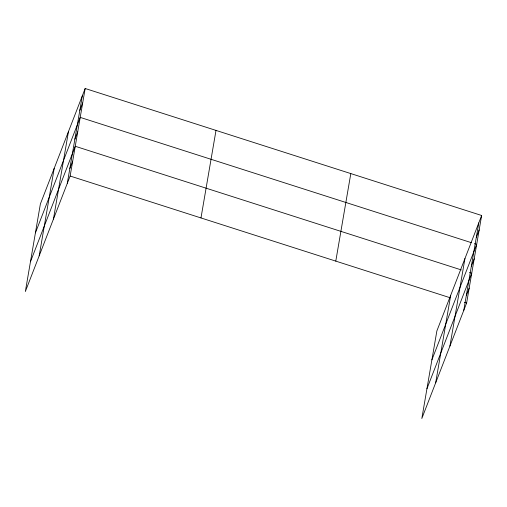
<?xml version="1.0" encoding="UTF-8"?>
<svg xmlns="http://www.w3.org/2000/svg" width="507" height="507" viewBox="0 0 507 507"><rect width="100%" height="100%" fill="white"/><g stroke="black" fill="none" stroke-linecap="round" stroke-linejoin="round"><path stroke-width="0.76" d="M39.185 255.845L54.211 168.305M53.438 219.094L68.47 131.56M67.273 183.426L82.305 95.886M85.17 88.503L40.376 203.979L25.35 291.512L70.137 176.037L85.17 88.503L481.65 215.488L466.624 303.021L421.83 418.497L436.863 330.963L481.65 215.488M200.981 217.947L216.007 130.407M335.786 261.118L350.812 173.584M435.665 382.829L450.698 295.289M449.924 346.078L464.951 258.538M463.759 310.411L478.785 222.871M79.821 110.33L82.685 102.946M35.42 232.865L80.207 117.39L471.459 242.695M74.865 139.216L77.729 131.833M30.458 261.751L75.251 146.276L461.262 269.908M69.827 168.546L72.697 161.156M476.307 237.314L479.172 229.931M431.901 359.85L476.688 244.374L474.451 243.658M471.345 266.2L474.21 258.817M426.945 388.736L471.732 273.26L469.488 272.544M466.313 295.53L469.178 288.141M70.137 176.037L450.172 297.755M464.38 302.305L466.624 303.021"/></g></svg>
